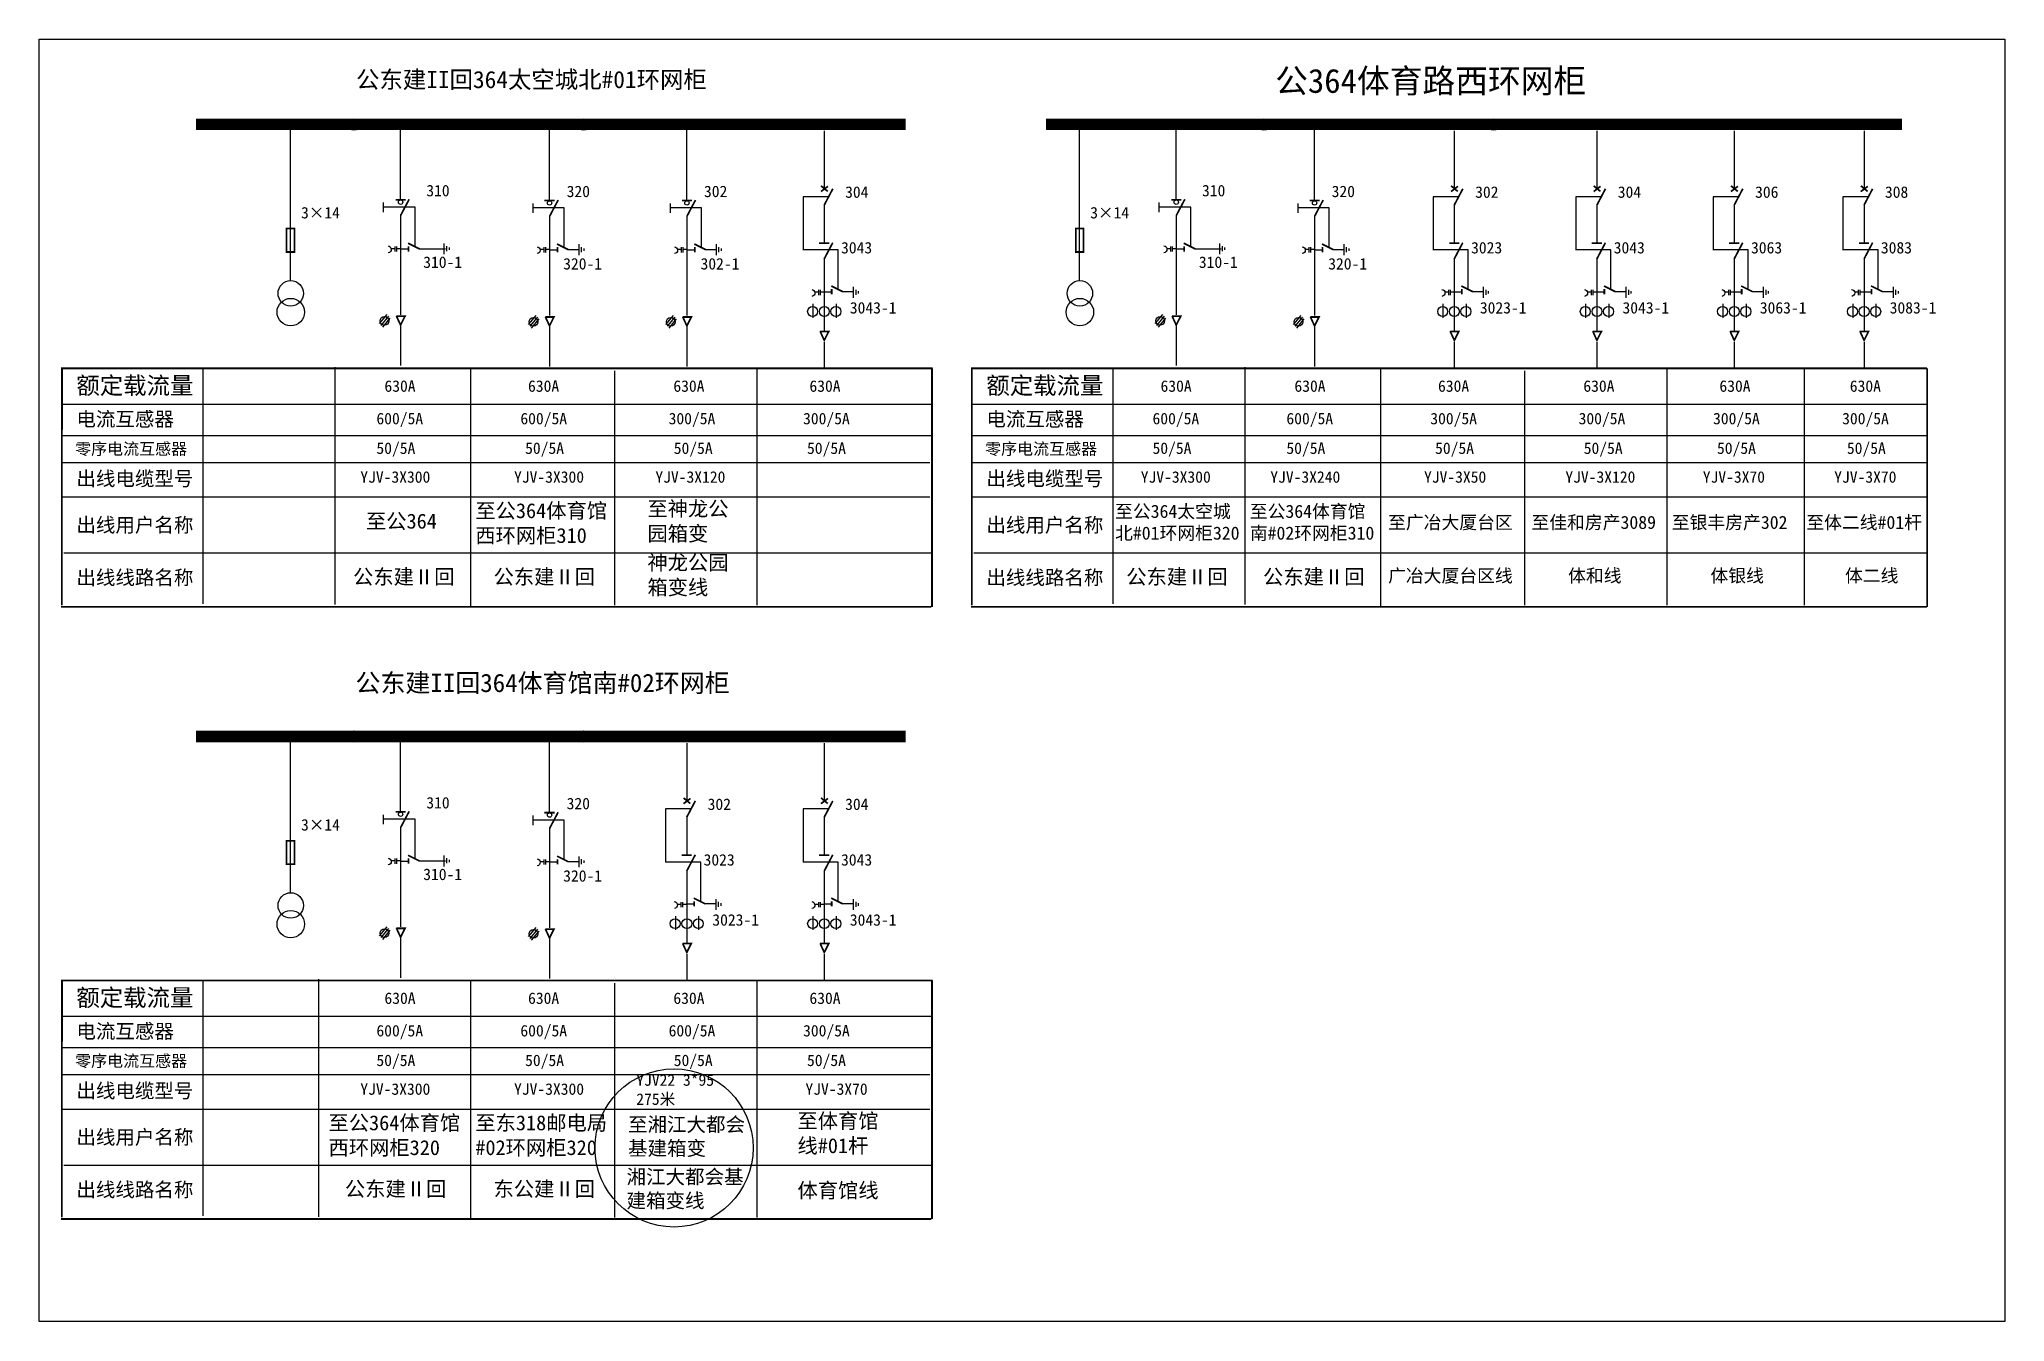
# Model space of a CAD drawing. Extents: x -17 to 327, y -234 to -10.
import ezdxf

# ---------------------------------------------------------------- set-up
doc = ezdxf.new("R2010")
doc.units = 0
doc.header["$LTSCALE"] = 0.774411
doc.linetypes.add('ACAD_ISO02W100', pattern=[15, 12, -3])
doc.linetypes.add('CENTER', pattern=[50.8, 31.75, -6.35, 6.35, -6.35])
doc.layers.get('0').update_dxf_attribs({"linetype": 'CONTINUOUS'})
doc.styles.add('HZ', font='')
doc.styles.get("Standard").update_dxf_attribs({"font": '', "height": 2.5})
doc.styles.add('STYLE1', font='txt.shx', dxfattribs={"height": 2.6})
doc.styles.add('字体', font='', dxfattribs={"height": 2.5})
doc.styles.get('HZ').set_extended_font_data('楷体_GB2312')
doc.styles.get('Standard').set_extended_font_data('SimSun')
doc.styles.get('字体').set_extended_font_data('KaiTi_GB2312')

msp = doc.modelspace()

# ---------------------------------------------------------------- linework, layer by layer
for p, q in [((27.01, -26.02), (27.01, -52.52)), ((46.25, -25.82), (46.25, -38.33)), ((72.3, -25.96), (72.3, -38.47)), ((96.31, -25.96), (96.31, -38.47)), ((120.39, -26.35), (120.39, -36.49)), ((164.99, -26.02), (164.99, -52.52)), ((181.88, -25.82), (181.88, -38.33)), ((206.06, -25.96), (206.06, -38.47)), ((230.55, -26.35), (230.55, -36.49)), ((255.49, -26.35), (255.49, -36.49)), ((279.5, -26.35), (279.5, -36.49)), ((302.2, -26.35), (302.2, -36.49)), ((46.31, -41.06), (46.31, -58.47)), ((72.36, -41.2), (72.36, -58.62)), ((96.37, -41.2), (96.37, -58.62)), ((120.39, -39.22), (120.39, -45.86)), ((181.94, -41.06), (181.94, -58.47)), ((206.12, -41.2), (206.12, -58.62)), ((230.55, -39.22), (230.55, -45.86)), ((255.49, -39.22), (255.49, -45.86)), ((279.5, -39.22), (279.5, -45.86)), ((302.2, -39.22), (302.2, -45.86)), ((46.31, -46.96), (47.7, -46.96)), ((49.51, -46.92), (54.14, -46.92)), ((72.36, -47.1), (73.74, -47.1)), ((75.55, -47.07), (77.44, -47.07)), ((96.37, -47.1), (97.76, -47.1)), ((99.57, -47.07), (101.45, -47.07)), ((181.94, -46.96), (183.32, -46.96)), ((185.13, -46.92), (189.77, -46.92)), ((206.12, -47.1), (207.51, -47.1)), ((209.32, -47.07), (211.2, -47.07)), ((120.39, -48.63), (120.39, -61.29)), ((120.39, -48.65), (120.39, -48.88)), ((230.55, -48.63), (230.55, -61.29)), ((230.55, -48.65), (230.55, -48.88)), ((255.49, -48.63), (255.49, -61.29)), ((255.49, -48.65), (255.49, -48.88)), ((279.5, -48.63), (279.5, -61.29)), ((279.5, -48.65), (279.5, -48.88)), ((302.2, -48.63), (302.2, -61.29)), ((302.2, -48.65), (302.2, -48.88)), ((120.31, -54.44), (121.69, -54.44)), ((123.5, -54.41), (125.38, -54.41)), ((230.47, -54.44), (231.85, -54.44)), ((233.66, -54.41), (235.55, -54.41)), ((255.41, -54.44), (256.79, -54.44)), ((258.6, -54.41), (260.49, -54.41)), ((279.42, -54.44), (280.8, -54.44)), ((282.61, -54.41), (284.49, -54.41)), ((302.12, -54.44), (303.51, -54.44)), ((305.32, -54.41), (307.2, -54.41)), ((118.4, -56.58), (118.4, -59.01)), ((122.46, -56.58), (122.46, -59.01)), ((228.56, -56.58), (228.56, -59.01)), ((232.62, -56.58), (232.62, -59.01)), ((253.5, -56.58), (253.5, -59.01)), ((257.56, -56.58), (257.56, -59.01)), ((277.51, -56.58), (277.51, -59.01)), ((281.57, -56.58), (281.57, -59.01)), ((300.21, -56.58), (300.21, -59.01)), ((304.28, -56.58), (304.28, -59.01)), ((43.9, -58.43), (42.57, -60.02)), ((44.19, -58.74), (42.87, -60.33)), ((44.45, -59.07), (43.13, -60.66)), ((46.31, -60.27), (46.31, -67.36)), ((69.94, -58.58), (68.62, -60.16)), ((70.24, -58.89), (68.91, -60.47)), ((70.5, -59.21), (69.17, -60.8)), ((72.35, -60.41), (72.35, -67.5)), ((93.96, -58.58), (92.63, -60.16)), ((94.25, -58.89), (92.93, -60.47)), ((94.51, -59.21), (93.19, -60.8)), ((96.37, -60.41), (96.37, -67.5)), ((179.52, -58.43), (178.2, -60.02)), ((179.82, -58.74), (178.49, -60.33)), ((180.08, -59.07), (178.76, -60.66)), ((181.93, -60.27), (181.93, -67.36)), ((203.71, -58.58), (202.38, -60.16)), ((204, -58.89), (202.68, -60.47)), ((204.27, -59.21), (202.94, -60.8)), ((206.12, -60.41), (206.12, -67.5)), ((11.72, -68.03), (11.72, -108.97)), ((34.8, -67.63), (34.8, -109.13)), ((58.52, -68.02), (58.52, -109.52)), ((83.73, -68.29), (83.73, -109.23)), ((108.6, -68.03), (108.6, -109.25)), ((170.83, -68.03), (170.83, -108.97)), ((193.91, -67.63), (193.91, -109.13)), ((217.63, -68.02), (217.63, -109.52)), ((242.84, -68.29), (242.84, -109.23)), ((267.71, -68.03), (267.71, -109.25)), ((291.72, -68.03), (291.72, -109.25)), ((-13.04, -74.07), (139.11, -74.07)), ((146.07, -74.07), (313.23, -74.07)), ((-12.75, -79.56), (139.34, -79.56)), ((146.36, -79.56), (313.23, -79.56)), ((-12.75, -84.26), (138.88, -84.26)), ((146.36, -84.26), (313.23, -84.26)), ((-12.75, -90.31), (138.88, -90.31)), ((146.36, -90.31), (313.23, -90.31)), ((-12.56, -100.09), (139.07, -100.09)), ((146.55, -100.09), (313.23, -100.09)), ((27.01, -133), (27.01, -159.5)), ((46.25, -132.79), (46.25, -145.31)), ((72.3, -132.94), (72.3, -145.45)), ((96.35, -133.33), (96.35, -143.47)), ((120.39, -133.33), (120.39, -143.47)), ((96.35, -146.2), (96.35, -152.84)), ((120.39, -146.2), (120.39, -152.84)), ((46.31, -148.04), (46.31, -165.45)), ((72.36, -148.18), (72.36, -165.6)), ((46.31, -153.94), (47.7, -153.94)), ((49.51, -153.9), (54.14, -153.9)), ((72.36, -154.08), (73.74, -154.08)), ((75.55, -154.04), (77.44, -154.04)), ((96.35, -155.6), (96.35, -168.27)), ((96.35, -155.63), (96.35, -155.86)), ((120.39, -155.6), (120.39, -168.27)), ((120.39, -155.63), (120.39, -155.86)), ((96.27, -161.42), (97.65, -161.42)), ((99.46, -161.38), (101.35, -161.38)), ((120.31, -161.42), (121.69, -161.42)), ((123.5, -161.38), (125.38, -161.38)), ((94.36, -163.55), (94.36, -165.99)), ((98.42, -163.55), (98.42, -165.99)), ((118.4, -163.55), (118.4, -165.99)), ((122.46, -163.55), (122.46, -165.99)), ((43.9, -165.41), (42.57, -167)), ((44.19, -165.72), (42.87, -167.31)), ((44.45, -166.05), (43.13, -167.64)), ((46.31, -167.24), (46.31, -174.34)), ((69.94, -165.55), (68.62, -167.14)), ((70.24, -165.86), (68.91, -167.45)), ((70.5, -166.19), (69.17, -167.78)), ((72.35, -167.39), (72.35, -174.48)), ((11.72, -175.01), (11.72, -215.95)), ((31.94, -174.61), (31.94, -216.11)), ((58.52, -175), (58.52, -216.5)), ((108.6, -175.01), (108.6, -216.23)), ((83.73, -175.27), (83.73, -216.21)), ((-13.04, -181.05), (139.11, -181.05)), ((-12.75, -186.54), (139.34, -186.54)), ((-12.75, -191.24), (138.88, -191.24)), ((-12.75, -197.29), (138.88, -197.29)), ((-12.56, -207.07), (139.07, -207.07))]:
    msp.add_line(p, q)
at = {"linetype": 'Continuous'}
for p, q in [((121.11, -37.85), (116.69, -37.85)), ((116.69, -37.85), (116.69, -47.16)), ((231.27, -37.85), (226.85, -37.85)), ((226.85, -37.85), (226.85, -47.16)), ((256.21, -37.85), (251.79, -37.85)), ((251.79, -37.85), (251.79, -47.16)), ((280.22, -37.85), (275.8, -37.85)), ((275.8, -37.85), (275.8, -47.16)), ((302.93, -37.85), (298.51, -37.85)), ((298.51, -37.85), (298.51, -47.16)), ((53.89, -45.99), (53.89, -47.89)), ((54.34, -46.49), (54.34, -47.36)), ((54.78, -46.74), (54.78, -47.14)), ((77.47, -46.14), (77.47, -48.04)), ((77.91, -46.63), (77.91, -47.51)), ((78.35, -46.88), (78.35, -47.29)), ((101.48, -46.14), (101.48, -48.04)), ((101.92, -46.63), (101.92, -47.51)), ((102.36, -46.88), (102.36, -47.29)), ((189.52, -45.99), (189.52, -47.89)), ((189.96, -46.49), (189.96, -47.36)), ((190.4, -46.74), (190.4, -47.14)), ((211.23, -46.14), (211.23, -48.04)), ((211.67, -46.63), (211.67, -47.51)), ((212.11, -46.88), (212.11, -47.29)), ((125.45, -53.61), (125.45, -55.51)), ((125.9, -54.1), (125.9, -54.98)), ((126.34, -54.35), (126.34, -54.76)), ((235.62, -53.61), (235.62, -55.51)), ((236.06, -54.1), (236.06, -54.98)), ((236.5, -54.35), (236.5, -54.76)), ((260.56, -53.61), (260.56, -55.51)), ((261, -54.1), (261, -54.98)), ((261.44, -54.35), (261.44, -54.76)), ((284.56, -53.61), (284.56, -55.51)), ((285.01, -54.1), (285.01, -54.98)), ((285.45, -54.35), (285.45, -54.76)), ((307.27, -53.61), (307.27, -55.51)), ((307.71, -54.1), (307.71, -54.98)), ((308.15, -54.35), (308.15, -54.76)), ((97.07, -144.83), (92.65, -144.83)), ((92.65, -144.83), (92.65, -154.14)), ((121.11, -144.83), (116.69, -144.83)), ((116.69, -144.83), (116.69, -154.14)), ((53.89, -152.97), (53.89, -154.87)), ((54.34, -153.46), (54.34, -154.34)), ((54.78, -153.72), (54.78, -154.12)), ((77.47, -153.12), (77.47, -155.02)), ((77.91, -153.61), (77.91, -154.49)), ((78.35, -153.86), (78.35, -154.27)), ((101.42, -160.59), (101.42, -162.49)), ((101.86, -161.08), (101.86, -161.96)), ((102.3, -161.33), (102.3, -161.74)), ((125.45, -160.59), (125.45, -162.49)), ((125.9, -161.08), (125.9, -161.96)), ((126.34, -161.33), (126.34, -161.74))]:
    msp.add_line(p, q, dxfattribs=at)
at = {"linetype": 'CENTER'}
for p, q in [((120.39, -63.26), (120.39, -67.71)), ((230.56, -63.26), (230.56, -67.71)), ((255.49, -63.26), (255.49, -67.71)), ((279.5, -63.26), (279.5, -67.71)), ((302.21, -63.26), (302.21, -67.71)), ((96.36, -170.24), (96.36, -174.69)), ((120.39, -170.24), (120.39, -174.69))]:
    msp.add_line(p, q, dxfattribs=at)
msp.add_lwpolyline([(-16.86, -10.33), (326.79, -10.33), (326.79, -234.44), (-16.86, -234.44)], close=True)
for points, const_width in [([(10.54, -25.19), (134.65, -25.19)], 2), ([(159.14, -25.19), (308.84, -25.19)], 2), ([(119.82, -36.94), (121.03, -36.02)], 0.3), ([(119.83, -35.94), (121, -36.91)], 0.3), ([(120.39, -39.3), (121.89, -36.45)], 0.3), ([(229.98, -36.94), (231.2, -36.02)], 0.3), ([(229.99, -35.94), (231.16, -36.91)], 0.3), ([(230.55, -39.3), (232.05, -36.45)], 0.3), ([(254.92, -36.94), (256.13, -36.02)], 0.3), ([(254.93, -35.94), (256.1, -36.91)], 0.3), ([(255.49, -39.3), (256.99, -36.45)], 0.3), ([(278.92, -36.94), (280.14, -36.02)], 0.3), ([(278.94, -35.94), (280.11, -36.91)], 0.3), ([(279.5, -39.3), (281, -36.45)], 0.3), ([(301.63, -36.94), (302.85, -36.02)], 0.3), ([(301.64, -35.94), (302.82, -36.91)], 0.3), ([(302.2, -39.3), (303.7, -36.45)], 0.3), ([(45.43, -38.37), (47.2, -38.37)], 0.3), ([(46.31, -41.13), (47.81, -38.29)], 0.3), ([(71.47, -38.51), (73.24, -38.51)], 0.3), ([(72.36, -41.28), (73.86, -38.43)], 0.3), ([(95.49, -38.51), (97.26, -38.51)], 0.3), ([(96.37, -41.28), (97.87, -38.43)], 0.3), ([(181.06, -38.37), (182.83, -38.37)], 0.3), ([(181.94, -41.13), (183.44, -38.29)], 0.3), ([(205.24, -38.51), (207.01, -38.51)], 0.3), ([(206.12, -41.28), (207.62, -38.43)], 0.3), ([(47.62, -45.96), (49.62, -46.96)], 0.3), ([(47.7, -46.5), (47.7, -47.42)], 0.3), ([(73.67, -46.1), (75.67, -47.1)], 0.3), ([(73.74, -46.64), (73.74, -47.56)], 0.3), ([(97.68, -46.1), (99.68, -47.1)], 0.3), ([(97.76, -46.64), (97.76, -47.56)], 0.3), ([(119.5, -45.95), (121.26, -45.95)], 0.3), ([(120.38, -48.72), (121.88, -45.87)], 0.3), ([(183.25, -45.96), (185.25, -46.96)], 0.3), ([(183.32, -46.5), (183.32, -47.42)], 0.3), ([(207.43, -46.1), (209.43, -47.1)], 0.3), ([(207.51, -46.64), (207.51, -47.56)], 0.3), ([(229.66, -45.95), (231.43, -45.95)], 0.3), ([(230.54, -48.72), (232.04, -45.87)], 0.3), ([(254.6, -45.95), (256.37, -45.95)], 0.3), ([(255.48, -48.72), (256.98, -45.87)], 0.3), ([(278.61, -45.95), (280.37, -45.95)], 0.3), ([(279.49, -48.72), (280.99, -45.87)], 0.3), ([(301.31, -45.95), (303.08, -45.95)], 0.3), ([(302.2, -48.72), (303.7, -45.87)], 0.3), ([(121.62, -53.44), (123.62, -54.44)], 0.3), ([(121.69, -53.98), (121.69, -54.91)], 0.3), ([(231.78, -53.44), (233.78, -54.44)], 0.3), ([(231.85, -53.98), (231.85, -54.91)], 0.3), ([(256.72, -53.44), (258.72, -54.44)], 0.3), ([(256.79, -53.98), (256.79, -54.91)], 0.3), ([(280.72, -53.44), (282.72, -54.44)], 0.3), ([(280.8, -53.98), (280.8, -54.91)], 0.3), ([(303.43, -53.44), (305.43, -54.44)], 0.3), ([(303.51, -53.98), (303.51, -54.91)], 0.3), ([(45.56, -58.72), (47.09, -58.72), (46.31, -60.27), (45.58, -58.69)], 0.3), ([(71.61, -58.86), (73.13, -58.86), (72.35, -60.41), (71.63, -58.83)], 0.3), ([(95.62, -58.86), (97.15, -58.86), (96.37, -60.41), (95.64, -58.83)], 0.3), ([(119.65, -61.38), (121.18, -61.38), (120.39, -62.93), (119.67, -61.35)], 0.3), ([(181.19, -58.72), (182.72, -58.72), (181.93, -60.27), (181.21, -58.69)], 0.3), ([(205.37, -58.86), (206.9, -58.86), (206.12, -60.41), (205.39, -58.83)], 0.3), ([(229.81, -61.38), (231.34, -61.38), (230.56, -62.93), (229.83, -61.35)], 0.3), ([(254.75, -61.38), (256.28, -61.38), (255.49, -62.93), (254.77, -61.35)], 0.3), ([(278.76, -61.38), (280.29, -61.38), (279.5, -62.93), (278.78, -61.35)], 0.3), ([(301.46, -61.38), (302.99, -61.38), (302.21, -62.93), (301.48, -61.35)], 0.3), ([(-13.04, -67.83), (139.34, -67.83)], 0.3), ([(-12.9, -109.25), (-12.89, -67.83)], 0.3), ([(139.23, -67.83), (139.23, -109.53)], 0.3), ([(146.07, -67.83), (313.23, -67.83)], 0.3), ([(146.21, -109.25), (146.22, -67.83)], 0.3), ([(313.23, -67.83), (313.23, -109.53)], 0.3), ([(139.11, -109.52), (-13.04, -109.52)], 0.3), ([(313.23, -109.52), (146.07, -109.52)], 0.3), ([(10.54, -132.17), (134.65, -132.17)], 2), ([(95.78, -143.92), (97, -143)], 0.3), ([(95.79, -142.91), (96.96, -143.89)], 0.3), ([(96.35, -146.27), (97.85, -143.43)], 0.3), ([(119.82, -143.92), (121.03, -143)], 0.3), ([(119.83, -142.91), (121, -143.89)], 0.3), ([(120.39, -146.27), (121.89, -143.43)], 0.3), ([(45.43, -145.34), (47.2, -145.34)], 0.3), ([(46.31, -148.11), (47.81, -145.27)], 0.3), ([(71.47, -145.49), (73.24, -145.49)], 0.3), ([(72.36, -148.25), (73.86, -145.41)], 0.3), ([(47.62, -152.94), (49.62, -153.94)], 0.3), ([(47.7, -153.48), (47.7, -154.4)], 0.3), ([(73.67, -153.08), (75.67, -154.08)], 0.3), ([(73.74, -153.62), (73.74, -154.54)], 0.3), ([(95.46, -152.93), (97.23, -152.93)], 0.3), ([(96.34, -155.7), (97.84, -152.85)], 0.3), ([(119.5, -152.93), (121.26, -152.93)], 0.3), ([(120.38, -155.7), (121.88, -152.85)], 0.3), ([(97.58, -160.42), (99.58, -161.42)], 0.3), ([(97.65, -160.96), (97.65, -161.88)], 0.3), ([(121.62, -160.42), (123.62, -161.42)], 0.3), ([(121.69, -160.96), (121.69, -161.88)], 0.3), ([(45.56, -165.7), (47.09, -165.7), (46.31, -167.24), (45.58, -165.67)], 0.3), ([(71.61, -165.84), (73.13, -165.84), (72.35, -167.39), (71.63, -165.81)], 0.3), ([(95.61, -168.36), (97.14, -168.36), (96.36, -169.91), (95.63, -168.33)], 0.3), ([(119.65, -168.36), (121.18, -168.36), (120.39, -169.91), (119.67, -168.33)], 0.3), ([(-13.04, -174.81), (139.34, -174.81)], 0.3), ([(-12.9, -216.23), (-12.89, -174.81)], 0.3), ([(139.23, -174.81), (139.23, -216.51)], 0.3), ([(139.11, -216.5), (-13.04, -216.5)], 0.3)]:
    msp.add_lwpolyline(points, dxfattribs=dict(const_width=const_width))
for points in [[(43.25, -38.87), (43.25, -40.54)], [(69.45, -39), (69.45, -40.67)], [(93.46, -39), (93.46, -40.67)], [(178.87, -38.87), (178.87, -40.54)], [(203.21, -39), (203.21, -40.67)], [(45.3, -46.95), (44.67, -46.95)], [(45.3, -46.53), (45.3, -47.44)], [(45.59, -46.53), (45.59, -47.44)], [(46.31, -46.95), (45.59, -46.95)], [(71.35, -47.09), (70.72, -47.09)], [(71.35, -46.67), (71.35, -47.58)], [(71.63, -46.67), (71.63, -47.58)], [(72.36, -47.09), (71.63, -47.09)], [(95.36, -47.09), (94.73, -47.09)], [(95.36, -46.67), (95.36, -47.58)], [(95.65, -46.67), (95.65, -47.58)], [(96.37, -47.09), (95.65, -47.09)], [(180.93, -46.95), (180.3, -46.95)], [(180.93, -46.53), (180.93, -47.44)], [(181.21, -46.53), (181.21, -47.44)], [(181.94, -46.95), (181.21, -46.95)], [(205.11, -47.09), (204.48, -47.09)], [(205.11, -46.67), (205.11, -47.58)], [(205.4, -46.67), (205.4, -47.58)], [(206.12, -47.09), (205.4, -47.09)], [(119.38, -54.54), (118.75, -54.54)], [(119.38, -54.12), (119.38, -55.04)], [(119.66, -54.12), (119.66, -55.04)], [(120.38, -54.54), (119.66, -54.54)], [(229.54, -54.54), (228.91, -54.54)], [(229.54, -54.12), (229.54, -55.04)], [(229.82, -54.12), (229.82, -55.04)], [(230.54, -54.54), (229.82, -54.54)], [(254.48, -54.54), (253.85, -54.54)], [(254.48, -54.12), (254.48, -55.04)], [(254.76, -54.12), (254.76, -55.04)], [(255.48, -54.54), (254.76, -54.54)], [(278.49, -54.54), (277.85, -54.54)], [(278.49, -54.12), (278.49, -55.04)], [(278.77, -54.12), (278.77, -55.04)], [(279.49, -54.54), (278.77, -54.54)], [(301.19, -54.54), (300.56, -54.54)], [(301.19, -54.12), (301.19, -55.04)], [(301.47, -54.12), (301.47, -55.04)], [(302.2, -54.54), (301.47, -54.54)], [(43.25, -145.85), (43.25, -147.52)], [(69.45, -145.98), (69.45, -147.65)], [(45.3, -153.92), (44.67, -153.92)], [(45.3, -153.5), (45.3, -154.42)], [(45.59, -153.5), (45.59, -154.42)], [(46.31, -153.92), (45.59, -153.92)], [(71.35, -154.07), (70.72, -154.07)], [(71.35, -153.65), (71.35, -154.56)], [(71.63, -153.65), (71.63, -154.56)], [(72.36, -154.07), (71.63, -154.07)], [(95.34, -161.1), (95.34, -162.01)], [(95.62, -161.1), (95.62, -162.01)], [(119.38, -161.1), (119.38, -162.01)], [(119.66, -161.1), (119.66, -162.01)], [(95.34, -161.52), (94.71, -161.52)], [(96.34, -161.52), (95.62, -161.52)], [(119.38, -161.52), (118.75, -161.52)], [(120.38, -161.52), (119.66, -161.52)]]:
    msp.add_lwpolyline(points)
at = {"linetype": 'ACAD_ISO02W100'}
for points in [[(48.84, -46.49), (48.84, -39.65), (43.36, -39.65)], [(74.89, -46.63), (74.89, -39.8), (69.41, -39.8)], [(98.9, -46.63), (98.9, -39.8), (93.42, -39.8)], [(184.47, -46.49), (184.47, -39.65), (178.99, -39.65)], [(208.66, -46.63), (208.66, -39.8), (203.17, -39.8)], [(122.84, -53.97), (122.84, -47.14), (116.69, -47.14)], [(233, -53.97), (233, -47.14), (226.85, -47.14)], [(257.94, -53.97), (257.94, -47.14), (251.79, -47.14)], [(281.95, -53.97), (281.95, -47.14), (275.79, -47.14)], [(304.65, -53.97), (304.65, -47.14), (298.5, -47.14)], [(48.84, -153.47), (48.84, -146.63), (43.36, -146.63)], [(74.89, -153.61), (74.89, -146.78), (69.41, -146.78)], [(98.8, -160.95), (98.8, -154.12), (92.65, -154.12)], [(122.84, -160.95), (122.84, -154.12), (116.69, -154.12)]]:
    msp.add_lwpolyline(points, dxfattribs=at)
at = {"const_width": 0.3}
for points in [[(26.39, -47.5), (26.39, -43.41), (27.76, -43.41), (27.76, -47.5)], [(164.37, -47.5), (164.37, -43.41), (165.74, -43.41), (165.74, -47.5)], [(26.39, -154.48), (26.39, -150.39), (27.76, -150.39), (27.76, -154.48)]]:
    msp.add_lwpolyline(points, close=True, dxfattribs=at)
for points in [[(44.13, -46.43, -0.877934), (44.16, -47.65)], [(70.18, -46.57, -0.877934), (70.2, -47.79)], [(94.19, -46.57, -0.877934), (94.22, -47.79)], [(179.76, -46.43, -0.877934), (179.79, -47.65)], [(203.95, -46.57, -0.877934), (203.97, -47.79)], [(118.21, -54.03, -0.877934), (118.23, -55.25)], [(228.37, -54.03, -0.877934), (228.39, -55.25)], [(253.31, -54.03, -0.877934), (253.33, -55.25)], [(277.32, -54.03, -0.877934), (277.34, -55.25)], [(300.02, -54.03, -0.877934), (300.05, -55.25)], [(44.13, -153.41, -0.877934), (44.16, -154.63)], [(70.18, -153.55, -0.877934), (70.2, -154.77)], [(94.17, -161.01, -0.877934), (94.19, -162.23)], [(118.21, -161.01, -0.877934), (118.23, -162.23)]]:
    msp.add_lwpolyline(points, format="xyb")
for centre, radius in [((38.16, -25.21), 0.996), ((78.31, -25.21), 0.996), ((197.27, -25.21), 0.996), ((237.42, -25.21), 0.996), ((46.31, -38.79), 0.384), ((72.36, -38.93), 0.384), ((96.37, -38.93), 0.384), ((181.94, -38.79), 0.384), ((206.12, -38.93), 0.384), ((118.35, -57.9), 0.866), ((120.41, -57.9), 0.866), ((122.42, -57.9), 0.866), ((228.52, -57.9), 0.866), ((230.57, -57.9), 0.866), ((232.58, -57.9), 0.866), ((253.45, -57.9), 0.866), ((255.51, -57.9), 0.866), ((257.52, -57.9), 0.866), ((277.46, -57.9), 0.866), ((279.52, -57.9), 0.866), ((281.53, -57.9), 0.866), ((300.17, -57.9), 0.866), ((302.22, -57.9), 0.866), ((304.24, -57.9), 0.866), ((43.48, -59.55), 0.757), ((69.53, -59.69), 0.757), ((93.54, -59.69), 0.757), ((179.11, -59.55), 0.757), ((203.29, -59.69), 0.757), ((38.16, -132.19), 0.996), ((78.31, -132.19), 0.996), ((46.31, -145.77), 0.384), ((72.36, -145.91), 0.384), ((94.32, -164.88), 0.866), ((96.37, -164.88), 0.866), ((98.38, -164.88), 0.866), ((118.35, -164.88), 0.866), ((120.41, -164.88), 0.866), ((122.42, -164.88), 0.866), ((43.48, -166.53), 0.757), ((69.53, -166.67), 0.757)]:
    msp.add_circle(centre, radius)
at = {"linetype": 'Continuous'}
for centre, radius in [((27.11, -54.73), 2.23), ((165.09, -54.73), 2.23), ((27.11, -58), 2.4), ((165.09, -58), 2.4), ((27.11, -161.71), 2.23), ((27.11, -164.98), 2.4)]:
    msp.add_circle(centre, radius, dxfattribs=at)
at = {"color": 1, "linetype": 'Continuous'}
msp.add_circle((94.13, -204.08), 13.83, dxfattribs=at)

# ---------------------------------------------------------------- texts
for s, p in [('310', (50.81, -37.77)), ('320', (75.35, -37.91)), ('302', (99.36, -37.91)), ('304', (124.04, -38.03)), ('310', (186.44, -37.77)), ('320', (209.11, -37.91)), ('302', (234.2, -38.03)), ('304', (259.14, -38.03)), ('306', (283.15, -38.03)), ('308', (305.85, -38.03)), ('3×14', (28.91, -41.63)), ('3×14', (166.89, -41.63)), ('3043', (123.33, -47.75)), ('3023', (233.49, -47.75)), ('3043', (258.43, -47.75)), ('3063', (282.44, -47.75)), ('3083', (305.14, -47.75)), ('310-1', (50.27, -50.28)), ('320-1', (74.74, -50.56)), ('302-1', (98.76, -50.56)), ('310-1', (185.89, -50.28)), ('320-1', (208.51, -50.56)), ('3043-1', (124.86, -58.25)), ('3023-1', (235.02, -58.25)), ('3043-1', (259.96, -58.25)), ('3063-1', (283.97, -58.25)), ('3083-1', (306.68, -58.25)), ('630A', (43.49, -71.93)), ('630A', (68.6, -71.93)), ('630A', (94.01, -71.93)), ('630A', (117.8, -71.93)), ('630A', (179.19, -71.93)), ('630A', (202.6, -71.93)), ('630A', (227.71, -71.93)), ('630A', (253.12, -71.93)), ('630A', (276.91, -71.93)), ('630A', (299.71, -71.93)), ('600/5A', (42.09, -77.61)), ('600/5A', (67.26, -77.61)), ('300/5A', (93.18, -77.61)), ('300/5A', (116.69, -77.61)), ('600/5A', (177.79, -77.61)), ('600/5A', (201.2, -77.61)), ('300/5A', (226.36, -77.61)), ('300/5A', (252.29, -77.61)), ('300/5A', (275.8, -77.61)), ('300/5A', (298.37, -77.61)), ('50/5A', (42.09, -82.79)), ('50/5A', (68.09, -82.79)), ('50/5A', (94.08, -82.79)), ('50/5A', (117.38, -82.79)), ('50/5A', (177.79, -82.79)), ('50/5A', (201.2, -82.79)), ('50/5A', (227.2, -82.79)), ('50/5A', (253.19, -82.79)), ('50/5A', (276.49, -82.79)), ('50/5A', (299.2, -82.79)), ('YJV-3X300', (39.27, -87.82)), ('YJV-3X300', (66.15, -87.82)), ('YJV-3X120', (90.86, -87.82)), ('YJV-3X300', (175.73, -87.82)), ('YJV-3X240', (198.38, -87.82)), ('YJV-3X50', (225.26, -87.82)), ('YJV-3X120', (249.97, -87.82)), ('YJV-3X70', (274, -87.82)), ('YJV-3X70', (296.98, -87.82)), ('310', (50.81, -144.75)), ('320', (75.35, -144.89)), ('302', (100, -145.01)), ('304', (124.04, -145.01)), ('3×14', (28.91, -148.61)), ('3023', (99.29, -154.73)), ('3043', (123.33, -154.73)), ('310-1', (50.27, -157.26)), ('320-1', (74.74, -157.54)), ('3023-1', (100.82, -165.23)), ('3043-1', (124.86, -165.23)), ('630A', (43.49, -178.91)), ('630A', (68.6, -178.91)), ('630A', (94.01, -178.91)), ('630A', (117.8, -178.91)), ('600/5A', (42.09, -184.59)), ('600/5A', (67.26, -184.59)), ('600/5A', (93.18, -184.59)), ('300/5A', (116.69, -184.59)), ('50/5A', (42.09, -189.77)), ('50/5A', (68.09, -189.77)), ('50/5A', (94.08, -189.77)), ('50/5A', (117.38, -189.77)), ('YJV-3X300', (39.27, -194.79)), ('YJV-3X300', (66.15, -194.79)), ('YJV-3X70', (117.1, -194.79))]:
    msp.add_text(s, height=2).set_placement(p)
at = {"style": 'HZ'}
for s, height, p in [('额定载流量', 3, (-10.37, -72.33)), ('额定载流量', 3, (148.74, -72.33)), ('电流互感器', 2.5, (-10.37, -77.95)), ('电流互感器', 2.5, (148.74, -77.95)), ('零序电流互感器', 2.05, (-10.59, -82.92)), ('零序电流互感器', 2.05, (148.52, -82.92)), ('出线电缆型号', 2.5, (-10.37, -88.35)), ('出线电缆型号', 2.5, (148.74, -88.35)), ('出线用户名称', 2.5, (-10.37, -96.46)), ('出线用户名称', 2.5, (148.74, -96.46)), ('出线线路名称', 2.5, (-10.37, -105.64)), ('出线线路名称', 2.5, (148.74, -105.64)), ('额定载流量', 3, (-10.37, -179.31)), ('电流互感器', 2.5, (-10.37, -184.93)), ('零序电流互感器', 2.05, (-10.59, -189.9)), ('出线电缆型号', 2.5, (-10.37, -195.33)), ('出线用户名称', 2.5, (-10.37, -203.44)), ('出线线路名称', 2.5, (-10.37, -212.62))]:
    msp.add_text(s, height=height, dxfattribs=at).set_placement(p)
at = {"color": 0, "linetype": 'Continuous', "attachment_point": 1, "style": '字体'}
for s, insert, char_height, width in [('{\\fSimSun|b0|i0|c134|p2;公东建}II{\\fSimSun|b0|i0|c134|p2;回}364{\\fSimSun|b0|i0|c134|p2;太空城北}#01{\\fSimSun|b0|i0|c134|p2;环网柜}', (38.52, -15.86), 3, 77.7149), ('{\\fSimSun|b0|i0|c134|p2;公364体育路西环网柜}', (199.23, -15.49), 4.2, 88.2949), ('{\\fSimSun|b0|i0|c134|p2;YJV22 3*95 275米}', (87.52, -191.22), 2, 17.2028)]:
    msp.add_mtext(s, dxfattribs=dict(at, insert=insert, char_height=char_height, width=width))
at = {"linetype": 'Continuous', "attachment_point": 1, "style": 'STYLE1'}
for s, insert, char_height, width in [('{\\fSimSun|b0|i0|c134|p54;至公364体育馆西环网柜310}', (59.38, -91.41), 2.6, 24.6218), ('{\\fSimSun|b0|i0|c134|p54;至神龙公园箱变}', (89.47, -91.07), 2.6, 14.5102), ('{\\fSimSun|b0|i0|c134|p54;至公364太空城北#01环网柜320}', (171.24, -91.68), 2.2822, 22.9288), ('{\\fSimSun|b0|i0|c134|p54;至公364体育馆南#02环网柜310}', (194.8, -91.68), 2.2822, 23.0565), ('{\\fSimSun|b0|i0|c134|p54;至公364}', (40.26, -93.24), 2.6, 18.2076), ('{\\fSimSun|b0|i0|c134|p54;至广冶大厦台区}', (218.98, -93.61), 2.2822, 23.0565), ('{\\fSimSun|b0|i0|c134|p54;至佳和房产3089}', (244.05, -93.61), 2.2822, 23.0565), ('{\\fSimSun|b0|i0|c134|p54;至银丰房产302}', (268.59, -93.61), 2.2822, 23.0565), ('{\\fSimSun|b0|i0|c134|p54;至体二线#01杆}', (292.11, -93.61), 2.2822, 23.0565), ('公东建Ⅱ回', (38.01, -102.96), 2.6, 18.2076), ('公东建Ⅱ回', (62.57, -102.96), 2.6, 18.2076), ('{\\fSimSun|b0|i0|c134|p54;神龙公园箱变线}', (89.47, -100.47), 2.6, 14.5102), ('公东建Ⅱ回', (173.2, -102.96), 2.6, 18.2076), ('公东建Ⅱ回', (197.12, -102.96), 2.6, 18.2076), ('{\\fSimSun|b0|i0|c134|p54;广冶大厦台区线}', (218.98, -102.93), 2.2822, 23.0565), ('{\\fSimSun|b0|i0|c134|p54;体和线}', (250.46, -102.92), 2.2822, 23.0565), ('{\\fSimSun|b0|i0|c134|p54;体银线}', (275.35, -102.92), 2.2822, 23.0565), ('{\\fSimSun|b0|i0|c134|p54;体二线}', (298.87, -102.92), 2.2822, 23.0565), ('{\\fSimSun|b0|i0|c134|p54;至公364体育馆西环网柜320}', (33.71, -198.39), 2.6, 24.6218), ('{\\fSimSun|b0|i0|c134|p54;至东318邮电局#02环网柜320}', (59.38, -198.39), 2.6, 24.6218), ('{\\fSimSun|b0|i0|c134|p54;至体育馆线#01杆}', (115.71, -198.05), 2.6, 14.5102), ('公东建Ⅱ回', (36.58, -209.94), 2.6, 18.2076), ('{\\fSimSun|b0|i0|c134|p2;东公建Ⅱ回}', (62.57, -209.94), 2.6, 18.2076), ('{\\fSimSun|b0|i0|c134|p54;体育馆线}', (115.71, -210.19), 2.6, 14.5102)]:
    msp.add_mtext(s, dxfattribs=dict(at, insert=insert, char_height=char_height, width=width))
at = {"color": 1, "linetype": 'Continuous', "attachment_point": 1, "style": '字体'}
for s, insert, char_height, width in [('{\\fSimSun|b0|i0|c134|p2;\\C256;公东建\\fKaiTi_GB2312|b0|i0|c134|p49;II\\fSimSun|b0|i0|c134|p2;回\\fKaiTi_GB2312|b0|i0|c134|p49;364\\fSimSun|b0|i0|c134|p2;体育馆南#02环网柜}', (38.43, -121.21), 3.2, 69.4359), ('{\\fSimSun|b0|i0|c134|p2;\\C256;至湘江大都会基建箱变}', (86.08, -198.72), 2.5, 21.4308), ('{\\fSimSun|b0|i0|c134|p2;\\C256;湘江大都会基建箱变线}', (85.82, -207.87), 2.5, 21.4308)]:
    msp.add_mtext(s, dxfattribs=dict(at, insert=insert, char_height=char_height, width=width))

doc.saveas('drawing.dxf')
